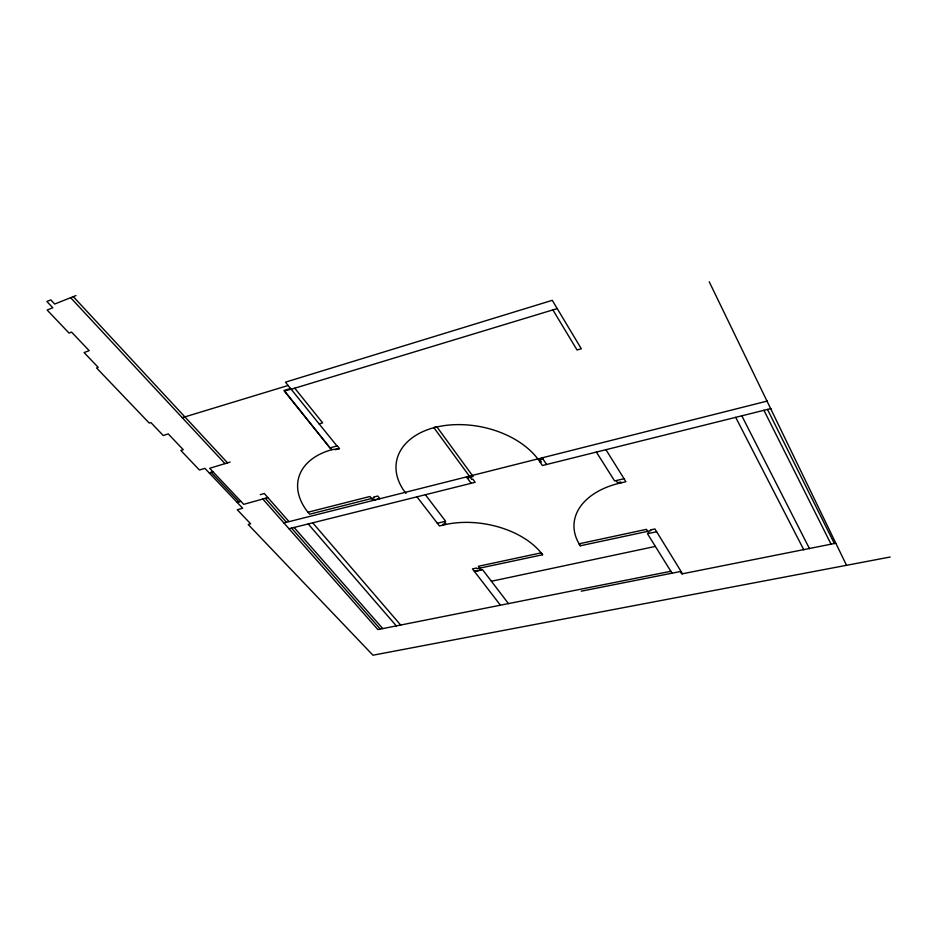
<?xml version="1.0" encoding="UTF-8"?>
<svg xmlns="http://www.w3.org/2000/svg" width="937" height="937" viewBox="0 0 937 937"><rect width="100%" height="100%" fill="white"/><g stroke="black" fill="none" stroke-linecap="round" stroke-linejoin="round"><path stroke-width="1.41" d="M75.967 295.565L54.697 304.045L50.774 299.899L46.85 301.48L52.812 307.769L47.119 310.03L69.057 333.08L71.563 332.108L89.191 350.672L84.084 352.57L98.209 367.374L96.581 367.96L149.264 423.091L150.869 422.552L163.249 435.529L168.25 433.901L183.254 449.701L180.818 450.463L199.429 470.011L204.898 468.348L242.671 508.229L237.272 509.763L250.624 523.783L248.188 524.497L372.949 655.209L890.15 557.023M182.258 417.691L288.127 385.482M557.222 308.589L291.184 389.277M230.104 462.07L209.701 468.289L243.725 504.34L267.923 497.617M290.529 388.468L283.923 390.46L329.976 447.886L337.308 445.86L339.51 448.589L331.85 449.678A75.546 47.963 13.9 0 0 307.957 512.234L309.655 514.19L374.308 497.828L373.687 497.055L377.798 496.024L379.848 498.578L373.02 500.288L369.928 496.481L307.957 512.234M209.232 472.916L212.992 471.779M291.079 389.148L284.543 391.08L329.965 447.874M260.263 494.666L264.304 493.494L288.854 521.464M237.143 502.384L240.879 501.318M319.119 423.887L322.656 422.868L294.757 388.199M335.294 449.737L339.475 448.577M289.006 528.737L475.164 482.309L472.845 479.123L471.744 479.404L433.901 427.682L436.888 426.862L473.115 476.535L467.27 478.011M283.899 522.94L767.344 401.048M542.921 458.966L539.841 459.751L541.328 461.953L540.18 462.246A77.42 50.961 10.8 0 0 433.901 427.682M770.999 408.544L542.406 465.537L540.18 462.246M648.978 533.376L646.471 529.346L578.984 543.823L580.308 545.779A76.916 49.017 4.5 0 1 621.172 482.824L625.904 481.723L624.065 478.737L614.613 480.939L596.377 452.079M437.298 523.233L445.649 521.288L425.398 494.759M508.451 603.592L482.578 569.684L474.415 571.429L481.208 569.977L478.385 566.276L541.211 552.842L542.57 554.763A71.821 43.84 10.1 0 0 443.599 524.978L439.43 525.938L416.953 496.821M580.308 545.779L650.793 530.705L650.325 529.944L654.94 528.96L682.499 573.772M542.57 554.763L477.074 568.712L476.546 568.021L472.459 568.888L500.428 605.197M656.661 531.747L647.455 533.703L672.028 573.186M491.41 581.256L655.361 546.412M670.845 571.289L377.88 629.57L262.747 498.952M835.745 543.249L681.749 573.924L680.262 571.558L581.245 591.188M211.106 472.342L239.005 501.857M70.626 297.685L224.985 463.628M73.297 296.631L227.539 462.855M265.335 498.285L286.441 522.296M291.548 528.105L380.328 629.09M294.089 527.461L382.776 628.598M308.203 523.947L396.328 625.904M312.712 522.823L400.673 625.038M330.304 447.781L331.885 449.69M336.945 445.953L285.445 382.167L552.268 300.332L581.315 348.763L577.063 349.993L552.889 309.913M443.599 524.978L443.025 524.24L445.813 523.596L444.302 521.604M466.45 476.886L471.159 483.305M542.136 457.806L546.622 464.483M605.946 449.701L624.065 478.737M616.183 480.576L617.53 482.742L620.669 482.016L621.172 482.824M735.686 417.34L803.805 549.832M741.799 415.805L809.509 548.707M763.936 410.312L831.049 544.186M767.497 409.422L834.363 543.53M846.509 565.304L709.227 281.791M405.955 493.436A75.347 49.661 10.8 0 1 436.935 426.909"/></g></svg>
